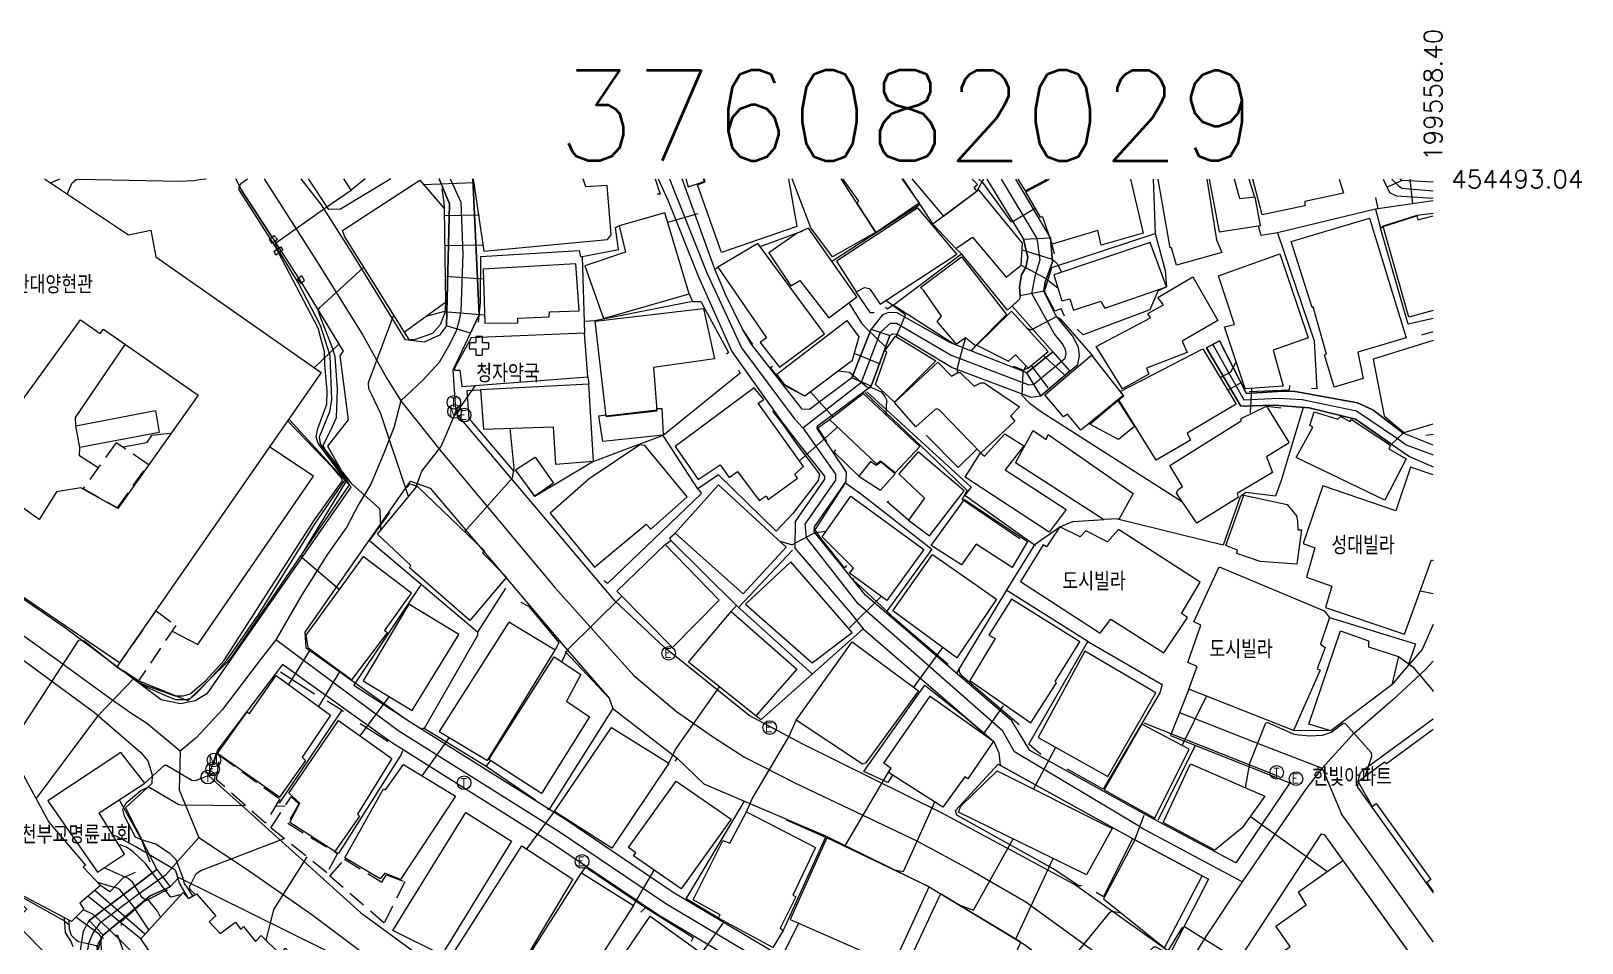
# Model space of a CAD drawing. Header units: feet. Extents: x 197796 to 199821, y 552499 to 555392.
# Drawn here: x 199403.9 to 199574.8, y 554408.9 to 554509.4 of the extents above; entities that cross this region are included whole.
import ezdxf

# ---------------------------------------------------------------- set-up
doc = ezdxf.new("R2010")
doc.units = ezdxf.units.FT
doc.header["$MEASUREMENT"] = 0
doc.linetypes.add('ANYANG3', pattern=[3, 2, -1])
for name, color, linetype in [('AA200', 7, 'CONTINUOUS'), ('AAA001', 7, 'CONTINUOUS'), ('AAA002', 7, 'CONTINUOUS'), ('AAA003', 7, 'CONTINUOUS'), ('AAA004', 7, 'ANYANG3'), ('AAA008', 7, 'CONTINUOUS'), ('AAB244', 3, 'CONTINUOUS'), ('AAC001', 7, 'CONTINUOUS'), ('AD002', 7, 'CONTINUOUS'), ('AD0022', 1, 'CONTINUOUS'), ('AE150', 7, 'CONTINUOUS'), ('AE200', 1, 'CONTINUOUS'), ('AZ0202', 7, 'CONTINUOUS'), ('AZ0203', 7, 'CONTINUOUS'), ('AZ0801', 7, 'CONTINUOUS'), ('CAA001', 7, 'CONTINUOUS'), ('CAA002', 30, 'CONTINUOUS'), ('ZC002', 7, 'CONTINUOUS'), ('ZC601', 7, 'CONTINUOUS')]:
    doc.layers.add(name, color=color, linetype=linetype)
doc.styles.add('GHS', font='ROMANS', dxfattribs={"bigfont": 'NGSW.shx'})
doc.styles.add('NGSW', font='ROMANS.shx', dxfattribs={"bigfont": 'NGSW.shx'})

# ---------------------------------------------------------------- blocks, each defined once
blk = doc.blocks.new('AE200')
at = {"layer": 'AE200'}
blk.add_circle((0, 0), 0.75, dxfattribs=at)
at = {"layer": 'AE200', "style": 'GHS'}
blk.add_text('M', height=1, dxfattribs=at).set_placement((-0.58, -0.48))
blk = doc.blocks.new('AZ0202')
at = {"layer": 'AZ0202'}
blk.add_circle((0, 0), 0.75, dxfattribs=at)
at = {"layer": 'AZ0202', "style": 'GHS'}
blk.add_text('E', height=1, dxfattribs=at).set_placement((-0.5, -0.48))
blk = doc.blocks.new('AZ0203')
at = {"layer": 'AZ0203'}
blk.add_circle((0, 0), 0.75, dxfattribs=at)
at = {"layer": 'AZ0203', "style": 'GHS'}
blk.add_text('T', height=1, dxfattribs=at).set_placement((-0.36, -0.52))
blk = doc.blocks.new('AAB244')
at = {"layer": 'AAB244'}
for points in [[(-1.07, 0.36), (-1.07, -0.34)], [(-1.07, 0.36), (-0.37, 0.36)], [(-0.37, 1.06), (0.33, 1.06)], [(-0.37, 1.06), (-0.37, 0.36)], [(0.33, 1.06), (0.33, 0.36)], [(0.33, 0.36), (1.03, 0.36)], [(1.03, 0.36), (1.03, -0.34)], [(-1.07, -0.34), (-0.37, -0.34)], [(-0.37, -0.34), (-0.37, -1.04)], [(-0.37, -1.04), (0.33, -1.04)], [(0.33, -0.34), (1.03, -0.34)], [(0.33, -0.34), (0.33, -1.04)]]:
    blk.add_lwpolyline(points, dxfattribs=at)

msp = doc.modelspace()

# ---------------------------------------------------------------- linework, layer by layer
at = {"layer": 'AA200', "color": 255}
for points in [[(199431.08, 554486.39), (199430.52, 554485.95), (199430.21, 554486.43), (199430.69, 554486.81), (199431.08, 554486.39)], [(199431.67, 554485.2), (199430.92, 554484.66), (199430.73, 554485.11), (199431.47, 554485.58), (199431.67, 554485.2)], [(199433.77, 554482.38), (199433.3, 554482.03), (199433.64, 554481.56), (199434.08, 554481.86), (199433.77, 554482.38)]]:
    msp.add_lwpolyline(points, dxfattribs=at)
at = {"layer": 'AAA001', "color": 255}
for points in [[(199445.1, 554476.17), (199438.53, 554486.68), (199438.25, 554487.36), (199446.76, 554492.92), (199449.44, 554489.79), (199449.59, 554479.44), (199445.1, 554476.17)], [(199440.75, 554493.05), (199439.21, 554491.8), (199438.42, 554493.05)], [(199452.66, 554493.05), (199453.81, 554485.08), (199467.46, 554486.37), (199467.84, 554486.91), (199467.43, 554492.34), (199465.08, 554492.2), (199464.77, 554493.05)], [(199476.08, 554493.05), (199476.35, 554492.2), (199478.11, 554492.79), (199478.04, 554493.05)], [(199487.4, 554493.05), (199488.3, 554487.83), (199480, 554484.94), (199477.35, 554492.42), (199478.2, 554492.72), (199478.11, 554493.05)], [(199493.14, 554493.05), (199496.97, 554487.15), (199492.24, 554484.47), (199489.85, 554487.67), (199487.81, 554493.05)], [(199499.89, 554493.05), (199501.78, 554490.39), (199497.03, 554487.17), (199494.95, 554490.39), (199495.15, 554490.59), (199493.37, 554493.05)], [(199500.98, 554493.05), (199504.47, 554488.97), (199508.15, 554491.72), (199507.83, 554492.16), (199508.21, 554492.43), (199507.64, 554493.04)], [(199512.64, 554493.04), (199512.71, 554492.92), (199513.45, 554491.75), (199515.89, 554493.04)], [(199525.07, 554493.04), (199526.47, 554487.09), (199521.85, 554485.77), (199521.46, 554487.36), (199516.44, 554485.86), (199515.39, 554488.85), (199515.14, 554488.85), (199513.53, 554491.64), (199515.56, 554492.71), (199516.15, 554493.04)], [(199533.48, 554493.04), (199534.53, 554486.34), (199535.12, 554484.94), (199530.14, 554483.55), (199529.59, 554485.47), (199529.44, 554485.47), (199528.13, 554493.04)], [(199533.73, 554493.04), (199534.85, 554487.24), (199539.39, 554487.94), (199538.8, 554491.03), (199537.1, 554490.85), (199536.52, 554493.04)], [(199548.06, 554493.04), (199548.52, 554491.48), (199544.26, 554490.58), (199544.28, 554490.1), (199539.57, 554489.09), (199538.53, 554493.04)], [(199505.82, 554485.38), (199507.66, 554486.65), (199511.38, 554482.23), (199513.02, 554483.57), (199513.16, 554485.98), (199508.37, 554491.84), (199503.3, 554488.08), (199505.82, 554485.38)], [(199497.47, 554479.26), (199505.94, 554484.76), (199501.65, 554489.87), (199492.69, 554484), (199494.84, 554480.6), (199495.75, 554481.1), (199496.27, 554480.98), (199496.38, 554480.86), (199497.47, 554479.26)], [(199558.4, 554490.63), (199552.04, 554489.72), (199552.61, 554487.63), (199552.93, 554487.89), (199556.65, 554489.05), (199558.4, 554489.3)], [(199467, 554477.68), (199476.46, 554480.41), (199473.77, 554489.32), (199468.73, 554487.9), (199469.45, 554484.97), (199464.97, 554483.48), (199467, 554477.68)], [(199551.4, 554488.72), (199555.45, 554475.54), (199550.11, 554473.97), (199550.71, 554471.05), (199547.49, 554470.12), (199546.42, 554473.68), (199546.67, 554473.73), (199545.2, 554478.95), (199545.07, 554478.89), (199542.76, 554486.15), (199551.4, 554488.72)], [(199494.91, 554480.06), (199489.61, 554487.62), (199488.33, 554487.07), (199485.24, 554484.91), (199487.63, 554481.27), (199488.62, 554481.88), (199491.83, 554477.74), (199494.91, 554480.06)], [(199527.22, 554486.04), (199516.62, 554482.48), (199517.51, 554479.62), (199518.39, 554479.85), (199518.8, 554478.59), (199521.79, 554479.58), (199522.25, 554478.8), (199529.04, 554481.17), (199527.22, 554486.04)], [(199479.61, 554483.34), (199484.98, 554475.56), (199484.26, 554475.02), (199486.41, 554472.33), (199491.34, 554476), (199484.02, 554485.96), (199479.61, 554483.34)], [(199508, 554474.68), (199506.9, 554475.53), (199505.9, 554474.86), (199503.77, 554477.33), (199504.24, 554477.93), (199502.26, 554480.79), (199501.93, 554481.1), (199506.45, 554484.48), (199511.41, 554478.12), (199508, 554474.68)], [(199541.52, 554484.82), (199544.63, 554475.54), (199540.78, 554474.19), (199541.87, 554470.24), (199537.71, 554469.94), (199535.42, 554476.76), (199536.51, 554477.02), (199534.76, 554482.38), (199541.52, 554484.82)], [(199453.93, 554477.16), (199457.59, 554477.2), (199457.59, 554477.71), (199461.04, 554477.86), (199461.05, 554478.42), (199464.34, 554478.53), (199463.97, 554483.7), (199453.77, 554483.1), (199453.93, 554477.16)], [(199479.25, 554473.22), (199472.51, 554472.27), (199472.89, 554467.56), (199467.31, 554466.92), (199466.08, 554477.38), (199478.04, 554478.78), (199479.25, 554473.22)], [(199516.01, 554474.05), (199511.95, 554478.47), (199508.13, 554474.75), (199511.62, 554472.99), (199512.39, 554473.66), (199513.8, 554472.22), (199516.01, 554474.05)], [(199486.12, 554471.54), (199493.8, 554477.44), (199495.14, 554475.67), (199494.38, 554472.93), (199494.33, 554472.98), (199489.19, 554469.13), (199486.94, 554470.4), (199486.12, 554471.54)], [(199503.63, 554473.01), (199499.07, 554468.47), (199496.98, 554470.41), (199498.24, 554473.97), (199497.99, 554474.11), (199499.17, 554475.72), (199503.63, 554473.01)], [(199536.72, 554468.25), (199531.32, 554465.06), (199531.66, 554464.27), (199527.91, 554462.08), (199523.77, 554468.72), (199524.32, 554469.17), (199523.94, 554469.64), (199533.04, 554474.32), (199536.72, 554468.25)], [(199558.4, 554475.27), (199551.78, 554473.21), (199553.01, 554466.95), (199554.53, 554465.68), (199555.2, 554465.1), (199558.4, 554466.06)], [(199508.59, 554462.88), (199504.03, 554467.57), (199503.76, 554467.72), (199503.53, 554467.64), (199501.43, 554465.74), (199499.08, 554468.42), (199503.83, 554472.85), (199505.34, 554471.31), (199506.04, 554471.73), (199506.31, 554471.73), (199507.86, 554470.24), (199508.57, 554470.58), (199508.75, 554470.6), (199508.93, 554470.6), (199512.84, 554467.94), (199511.84, 554466.91), (199512.31, 554466.35), (199508.59, 554462.88)], [(199524.25, 554469.18), (199519.6, 554465.39), (199518.13, 554467.15), (199517.68, 554466.84), (199515.64, 554469.26), (199520.75, 554473.63), (199524.25, 554469.18)], [(199465.89, 554461.95), (199465.4, 554470.45), (199453.47, 554469.8), (199453.78, 554465.5), (199461.48, 554465.75), (199461.73, 554461.61), (199465.89, 554461.95)], [(199484.15, 554457.62), (199484.94, 554458.15), (199485.16, 554457.72), (199488.38, 554460.09), (199488.08, 554460.51), (199489.05, 554461.36), (199484.03, 554468.35), (199484.66, 554468.76), (199483.61, 554470.05), (199474.89, 554463.56), (199477.45, 554459.93), (199479.87, 554461.57), (199480.87, 554460.15), (199481.78, 554460.82), (199484.15, 554457.62)], [(199495.63, 554469.42), (199501.85, 554463.57), (199499.15, 554460.66), (199497.54, 554461.95), (199497.11, 554461.64), (199491.9, 554466.54), (199495.63, 554469.42)], [(199473.57, 554464.84), (199466.95, 554464.12), (199466.48, 554466.96), (199467.28, 554467.05), (199467.3, 554466.87), (199472.91, 554467.52), (199472.89, 554467.77), (199473.42, 554467.77), (199473.57, 554464.84)], [(199523.74, 554464.34), (199520.59, 554466.05), (199523.68, 554468.65), (199525.52, 554465.79), (199523.74, 554464.34)], [(199542.54, 554463.99), (199540.04, 554462.43), (199540.69, 554460.71), (199536.8, 554458.38), (199536.91, 554457.94), (199532.37, 554455.11), (199530.15, 554458.43), (199530.27, 554458.79), (199530.79, 554459.17), (199529.41, 554461.47), (199537.27, 554466.41), (199537.25, 554466.66), (199540.06, 554468.01), (199542.54, 554463.99)], [(199553.07, 554457.67), (199543.31, 554462.38), (199545.14, 554465.7), (199544.83, 554465.9), (199545.28, 554467.41), (199547.91, 554466.57), (199548.19, 554466.87), (199549.27, 554466.34), (199549.42, 554466.56), (199553.69, 554463.71), (199553.54, 554463.33), (199555.43, 554462.21), (199553.07, 554457.67)], [(199516.1, 554454.12), (199506.86, 554460.18), (199508.55, 554462.86), (199508.98, 554462.51), (199511.23, 554464.98), (199513.31, 554463.64), (199511.25, 554461.02), (199517.99, 554456.64), (199516.1, 554454.12)], [(199514.34, 554465.32), (199515.79, 554464.36), (199515.99, 554464.88), (199525.34, 554458.38), (199523.8, 554455.59), (199522.1, 554455.54), (199512.4, 554461.79), (199514.34, 554465.32)], [(199459.5, 554462.4), (199461.49, 554459.52), (199459.44, 554458.09), (199457.33, 554460.99), (199459.5, 554462.4)], [(199466.02, 554450.29), (199471.7, 554455), (199472.21, 554454.47), (199476.24, 554458.02), (199471.56, 554463.68), (199471.03, 554463.74), (199465.42, 554460.01), (199461.15, 554456.24), (199466.02, 554450.29)], [(199502.91, 554453.73), (199506.73, 554458.68), (199501.67, 554462.98), (199499.54, 554460.55), (199502.36, 554457.87), (199500.62, 554455.45), (199502.91, 554453.73)], [(199495.12, 554460.31), (199497.54, 554458.78), (199499.13, 554460.56), (199497.6, 554461.84), (199497.06, 554461.47), (199496.43, 554461.92), (199495.12, 554460.31)], [(199452.3, 554444.4), (199445.63, 554450.19), (199445.8, 554450.48), (199442.1, 554453.92), (199446.47, 554459.22), (199453.89, 554452.09), (199453.68, 554451.87), (199456.32, 554449.19), (199452.3, 554444.4)], [(199482.38, 554447.33), (199474.91, 554454.02), (199479.66, 554459.35), (199487.13, 554452.5), (199482.38, 554447.33)], [(199498.24, 554446.59), (199494.12, 554449.6), (199494.54, 554450.17), (199491.08, 554453.63), (199494.26, 554458.12), (199502.31, 554452.23), (199498.24, 554446.59)], [(199506.79, 554457.72), (199513.72, 554453.09), (199512.02, 554450.24), (199508.07, 554452.82), (199506.44, 554450.52), (199503.1, 554452.66), (199506.79, 554457.72)], [(199543.37, 554450.62), (199539.36, 554450.92), (199536.78, 554451.79), (199536.86, 554452.14), (199535.55, 554452.65), (199537.54, 554458.22), (199542.31, 554457.17), (199543.34, 554455.94), (199543.47, 554455.34), (199543.51, 554454.41), (199543.92, 554454.41), (199543.37, 554450.62)], [(199474.61, 554441.43), (199468.49, 554447.64), (199473.79, 554452.79), (199479.74, 554446.65), (199474.61, 554441.43)], [(199439.28, 554437.87), (199443.2, 554443.04), (199442.89, 554443.25), (199445.86, 554447.41), (199440.53, 554451.46), (199434.21, 554442.77), (199434.44, 554441.44), (199439.28, 554437.87)], [(199494.41, 554443.08), (199487.65, 554450.87), (199482.64, 554446.2), (199489.99, 554439.72), (199494.41, 554443.08)], [(199503.24, 554451.66), (199510.3, 554446.74), (199505.92, 554440.3), (199498.9, 554445.47), (199503.24, 554451.66)], [(199514.09, 554433.14), (199516.92, 554437.54), (199516.76, 554437.67), (199519.47, 554442.04), (199511.96, 554446.75), (199509.46, 554442.78), (199510.14, 554442.42), (199507.36, 554437.79), (199514.09, 554433.14)], [(199445.92, 554434.48), (199451.09, 554442.85), (199445.58, 554446.2), (199440.53, 554437.75), (199445.92, 554434.48)], [(199481.09, 554445.4), (199488.3, 554439.05), (199483.79, 554433.89), (199476.39, 554439.81), (199481.09, 554445.4)], [(199456.57, 554444.23), (199448.92, 554432.18), (199454.22, 554428.99), (199461.7, 554441.12), (199456.57, 554444.23)], [(199501.7, 554436.66), (199495.92, 554428.71), (199495.55, 554428.59), (199488.23, 554433.43), (199494.4, 554442.07), (199501.7, 554436.66)], [(199554.57, 554440.45), (199553.84, 554437.31), (199547.14, 554432.24), (199544.7, 554432.97), (199548.18, 554443.25), (199551.3, 554442.16), (199551.29, 554441.51), (199554.57, 554440.45)], [(199464.52, 554438.47), (199462.92, 554435.53), (199465.46, 554433.8), (199460.19, 554425.34), (199454.37, 554429.07), (199461.59, 554440.4), (199464.52, 554438.47)], [(199522.57, 554427.22), (199527.87, 554436.44), (199520.02, 554441.02), (199514.91, 554431.5), (199522.57, 554427.22)], [(199436.95, 554433.97), (199433.83, 554429.35), (199434.18, 554428.98), (199431.33, 554424.92), (199424.49, 554429.76), (199427.73, 554434.3), (199428.02, 554434.17), (199430.94, 554438.34), (199436.95, 554433.97)], [(199504.39, 554423.85), (199498.41, 554427.64), (199498.7, 554428.09), (199497.9, 554428.7), (199502.99, 554436.08), (199509.97, 554431.09), (199507.15, 554426.95), (199506.8, 554427.18), (199504.39, 554423.85)], [(199443.71, 554429.18), (199439.92, 554423.05), (199440.12, 554422.86), (199437.41, 554418.96), (199432.46, 554422.15), (199433.55, 554424.26), (199432.34, 554425.37), (199437.81, 554433.39), (199443.71, 554429.18)], [(199474.21, 554428.69), (199467.92, 554419.32), (199461.62, 554423.35), (199467.88, 554432.6), (199474.21, 554428.69)], [(199527.74, 554422.63), (199531.51, 554430.22), (199526.33, 554432.97), (199522.18, 554425.74), (199527.74, 554422.63)], [(199414.24, 554418.65), (199411.46, 554423.22), (199416.47, 554426.47), (199413.84, 554429.87), (199405.79, 554424.52), (199411.26, 554416.67), (199414.24, 554418.65)], [(199450.69, 554425.05), (199444.65, 554415.87), (199442.91, 554416.58), (199442.41, 554415.94), (199438.5, 554418.27), (199442.76, 554425.86), (199443.01, 554425.75), (199444.98, 554428.54), (199450.69, 554425.05)], [(199481.07, 554422.53), (199475.56, 554414.83), (199470.33, 554418.48), (199470.59, 554418.79), (199469.75, 554419.39), (199475, 554426.71), (199481.07, 554422.53)], [(199520.21, 554416.37), (199506.12, 554423.27), (199506.37, 554423.94), (199510.37, 554427.84), (199523.04, 554421.49), (199520.21, 554416.37)], [(199456.88, 554420.08), (199449.2, 554407.58), (199443.82, 554410.25), (199451.86, 554423.23), (199456.88, 554420.08)], [(199490.35, 554419.39), (199487.86, 554414.15), (199488.18, 554413.96), (199486.47, 554410.51), (199486.81, 554410.23), (199485.65, 554408.38), (199479.69, 554411.59), (199479.86, 554411.96), (199476.87, 554413.64), (199480.15, 554420.18), (199480.93, 554419.88), (199482.78, 554423.31), (199490.35, 554419.39)], [(199463.64, 554415.9), (199456.02, 554403.19), (199450.28, 554407.42), (199458.02, 554419.57), (199463.64, 554415.9)], [(199502.87, 554415.07), (199491.62, 554420.44), (199487.59, 554411.44), (199498.95, 554406.48), (199502.87, 554415.07)], [(199532.96, 554416.27), (199525.55, 554420.23), (199522.09, 554413.74), (199528.82, 554408.34), (199532.96, 554416.27)], [(199548.47, 554417.95), (199556.58, 554406.64), (199546.56, 554399.24), (199540.76, 554407.14), (199542.65, 554408.47), (199541.08, 554410.72), (199544.4, 554413.06), (199543.57, 554414.51), (199548.47, 554417.95)], [(199470.3, 554413.01), (199465.78, 554405.98), (199465.29, 554406.19), (199463.66, 554404.07), (199458.68, 554407.3), (199464.57, 554416.6), (199470.3, 554413.01)], [(199405.55, 554407.7), (199402.86, 554410.44), (199401.08, 554408.85), (199400.41, 554409.62), (199403.5, 554412.61), (199400.75, 554415.38), (199397.76, 554412.39), (199397.36, 554412.55), (199395.24, 554410.27), (199401.39, 554403.71), (199405.55, 554407.7)], [(199434.66, 554405.27), (199433, 554401.18), (199431.13, 554402.32), (199424.05, 554397.37), (199418.72, 554403.01), (199419.47, 554403.36), (199417.94, 554405.05), (199418.6, 554405.63), (199416.04, 554409.33), (199420.72, 554414.45), (199421.31, 554413.78), (199422.18, 554414.3), (199424.29, 554411.88), (199423.58, 554411.19), (199424.77, 554409.92), (199426.48, 554411.15), (199427.06, 554410.36), (199427.34, 554410.67), (199428.66, 554409.04), (199429.28, 554409.71), (199431.41, 554407.61), (199431.99, 554408.3), (199434.66, 554405.27)], [(199512.99, 554408.97), (199504.12, 554414.27), (199499.89, 554405.19), (199509.4, 554400.92), (199512.99, 554408.97)], [(199478.21, 554407.47), (199474.29, 554401.59), (199465.76, 554397.33), (199463.43, 554399.09), (199472.15, 554411.82), (199478.21, 554407.47)]]:
    msp.add_lwpolyline(points, dxfattribs=at)
at = {"layer": 'AAA002', "color": 255}
for points in [[(199558.4, 554460.46), (199555.91, 554461.29), (199554.3, 554456.5), (199546.26, 554459.23), (199544.09, 554452.9), (199545.38, 554452.42), (199544.44, 554449.19), (199547.25, 554448.2), (199546.56, 554445.82), (199555.24, 554442.9), (199558.22, 554451.07), (199558.4, 554451.02)], [(199532.75, 554448.62), (199523.73, 554454.44), (199522.52, 554453.06), (199520.14, 554454.29), (199519.52, 554453.63), (199517.29, 554454.74), (199515.81, 554452.51), (199515.44, 554452.73), (199512.95, 554448.69), (199521.73, 554443.01), (199522.91, 554444.55), (199528.74, 554440.83), (199531.36, 554444.73), (199530.67, 554445.17), (199532.75, 554448.62)], [(199543.03, 554432.27), (199531.49, 554436.84), (199532.4, 554439.34), (199531.37, 554439.79), (199532.81, 554443.88), (199532.05, 554444.27), (199534.82, 554450.3), (199546.39, 554445.46), (199547, 554444.75), (199546, 554441.78), (199546.51, 554441.44), (199545.63, 554439.06), (199545.96, 554438.92), (199543.03, 554432.27)]]:
    msp.add_lwpolyline(points, dxfattribs=at)
at = {"layer": 'AAA003', "color": 255}
msp.add_lwpolyline([(199558.4, 554432.39), (199553.25, 554428.62), (199553.06, 554428.8), (199550.16, 554426.61), (199551.69, 554423.91), (199552.12, 554424.25), (199558.15, 554415.88), (199557.7, 554415.53), (199558.4, 554414.55)], dxfattribs=at)
at = {"layer": 'AAA004', "color": 255}
for points in [[(199413.33, 554463.99), (199409.7, 554458.95), (199413.47, 554456.83), (199416.86, 554461.59), (199413.33, 554463.99)], [(199419.89, 554443.86), (199415.79, 554437.75), (199413.45, 554439.28), (199417.72, 554445.45), (199419.89, 554443.86)], [(199431.34, 554424.76), (199429.76, 554422.06), (199424.39, 554426.86), (199424.74, 554429.52), (199431.34, 554424.76)], [(199437.69, 554418.72), (199436.55, 554416.59), (199430.37, 554421.57), (199432.6, 554424.97), (199433.46, 554424.22), (199432.23, 554422.07), (199437.69, 554418.72)], [(199442.85, 554411.06), (199436.87, 554416.24), (199438.49, 554418.1), (199442.6, 554415.57), (199443.09, 554416.39), (199445.11, 554415.61), (199442.85, 554411.06)]]:
    msp.add_lwpolyline(points, dxfattribs=at)
at = {"layer": 'AAA008', "color": 255}
for points in [[(199405.43, 554493.05), (199414.67, 554486.9), (199417.15, 554487.42), (199417.69, 554484.46), (199435.9, 554471.73), (199413.7, 554439.72), (199382.02, 554461.31), (199382.2, 554461.76), (199381.75, 554462.17), (199386.88, 554469.73), (199386.16, 554470.31), (199399.35, 554489.38), (199400.09, 554488.96), (199402.55, 554493.05)], [(199558.4, 554478.56), (199555.74, 554477.84), (199552.89, 554487.81), (199556.59, 554488.99), (199556.71, 554488.55), (199558.4, 554488.98)], [(199422.34, 554469.22), (199413.5, 554456.74), (199409.42, 554459.01), (199406.74, 554458.59), (199404.83, 554455.54), (199395.43, 554462.23), (199398, 554466.05), (199400.1, 554464.75), (199409.41, 554477.52), (199411.56, 554476.02), (199411.92, 554476.49), (199422.34, 554469.22)], [(199451.41, 554470.2), (199465.27, 554471.25), (199464.92, 554476.05), (199452.43, 554475.54), (199450.59, 554472.19), (199450.58, 554471.98), (199451.2, 554472), (199451.41, 554470.2)], [(199401.44, 554430.46), (199405.91, 554422.17), (199409.93, 554417.46), (199409.69, 554417.22), (199411.59, 554415.19), (199409.31, 554413.26), (199409.78, 554412.6), (199408.39, 554411.25), (199401.46, 554414.9), (199399.94, 554416.61), (199396.08, 554425.58), (199401.44, 554430.46)], [(199534.35, 554419.1), (199528.66, 554422.16), (199531.66, 554428.6), (199539.85, 554425.06), (199537.37, 554421.54), (199534.35, 554419.1)]]:
    msp.add_lwpolyline(points, dxfattribs=at)
at = {"layer": 'AAC001', "color": 255}
for points in [[(199430.47, 554486.66), (199427.15, 554491.8), (199426.51, 554493.05)], [(199443.57, 554493.05), (199438.02, 554489.71), (199436.74, 554489.69), (199434.51, 554493.05)], [(199472.7, 554493.05), (199473.24, 554491.37), (199472.94, 554491.36)], [(199499.98, 554493.05), (199503.3, 554488.08)], [(199508.87, 554493.04), (199508.75, 554492.85), (199508.15, 554491.72)], [(199527.56, 554493.04), (199527.8, 554487.03)], [(199538.75, 554491.02), (199538.14, 554493.04)], [(199449.21, 554491.95), (199449.42, 554490.51), (199449.44, 554489.79)], [(199501.9, 554490.25), (199492.17, 554483.97)], [(199552.04, 554489.72), (199541.25, 554487.12), (199545.3, 554475.2), (199545.59, 554469.94), (199544.99, 554469.95)], [(199552.04, 554491.02), (199552.31, 554489.76)], [(199453.23, 554477.27), (199453.47, 554479.42), (199453.51, 554484.5), (199464.34, 554485.18), (199464.49, 554484.49), (199468.68, 554485.27), (199468.34, 554487.71), (199468.73, 554487.9)], [(199541.25, 554487.12), (199539.45, 554486.82), (199539.15, 554487.9)], [(199484.27, 554485.62), (199488.97, 554487.35)], [(199517.81, 554477.95), (199517.41, 554478.73), (199516.73, 554478.48), (199515.6, 554480.67), (199516.41, 554483.28), (199527.8, 554487.03), (199528.9, 554482.96), (199529.04, 554481.17), (199528.06, 554480.68), (199527.21, 554478.62), (199519.85, 554475.89), (199519.18, 554476.49)], [(199558.4, 554477.68), (199555.64, 554477.05), (199552.61, 554487.63)], [(199464.65, 554484.52), (199464.92, 554476.05)], [(199505.59, 554474.84), (199498.91, 554479.13), (199506.46, 554484.81)], [(199512.59, 554479.54), (199511.5, 554478.59), (199506.5, 554484.77), (199505.82, 554485.38)], [(199516.71, 554484.79), (199516.44, 554485.86)], [(199483.45, 554474.83), (199482.29, 554476.59), (199480.45, 554480.34), (199479.29, 554483.13), (199479.61, 554483.34)], [(199433.73, 554481.61), (199437.86, 554474.85), (199435.15, 554472.25)], [(199449.59, 554479.44), (199449.54, 554478.29), (199449.01, 554476.98), (199448.17, 554476.04), (199446.17, 554475.31), (199445.6, 554475.37), (199445.1, 554476.17)], [(199476.46, 554480.41), (199476.8, 554479.55), (199466.07, 554477.41), (199464.88, 554477.33)], [(199476.8, 554479.55), (199477.72, 554479.55), (199480.77, 554473.95), (199480.57, 554473.76)], [(199496.82, 554478.29), (199496.42, 554478.29), (199494.84, 554480.6)], [(199498.91, 554479.13), (199498.29, 554478.7), (199498.08, 554478.88)], [(199557.16, 554475.88), (199558.4, 554476.26)], [(199508, 554474.68), (199507.5, 554474.12)], [(199489.19, 554469.13), (199486.94, 554470.28), (199485.4, 554472.27), (199485.63, 554472.43)], [(199513.8, 554472.22), (199513.25, 554471.97), (199512.22, 554472.39)], [(199465.27, 554471.25), (199465.4, 554470.45)], [(199481.89, 554472.03), (199482.07, 554471.66), (199473.6, 554464.79)], [(199457.2, 554460.79), (199452.2, 554466.66), (199452, 554469.75), (199453.47, 554469.8)], [(199512.87, 554453.39), (199506.53, 554457.72), (199507.07, 554458.71), (199502.71, 554462.95), (199495.8, 554469.52)], [(199496.01, 554469.58), (199507.53, 554459.08), (199506.81, 554458.2), (199514.59, 554452.66)], [(199542.58, 554470.28), (199542.55, 554469.79), (199538.15, 554469.59)], [(199485.62, 554467.48), (199486.69, 554466.12), (199488.24, 554463.9), (199490.82, 554460.53), (199490.66, 554459.84), (199487.87, 554456.2), (199486.04, 554454.25), (199479.68, 554460.47), (199477.4, 554458.9), (199473.6, 554464.79)], [(199540.06, 554468.01), (199541.66, 554467.82)], [(199432.37, 554466.54), (199439.01, 554459.36), (199425.79, 554440.03), (199421.23, 554435.55), (199415.79, 554437.75)], [(199491.6, 554464.14), (199490.62, 554465.64), (199491.9, 554466.54)], [(199473.6, 554464.79), (199470.9, 554463.8), (199465.85, 554461.9), (199459.43, 554458.06), (199458.7, 554459.11)], [(199508.17, 554463.31), (199506.07, 554461.25), (199502.54, 554464.83)], [(199558.4, 554464.89), (199557.6, 554464.77)], [(199495.12, 554460.31), (199492.42, 554462.96), (199492.59, 554463.19)], [(199413.45, 554439.28), (199407.73, 554443.57), (199396.58, 554451.23), (199389.88, 554455.73), (199381.28, 554461.49), (199381.48, 554461.8)], [(199445.33, 554459.05), (199445.7, 554459.45), (199446.47, 554459.22)], [(199477.4, 554458.9), (199477.82, 554458.4), (199467.44, 554448.48), (199467.08, 554448.77)], [(199493.78, 554450.45), (199493.57, 554450.2), (199490.95, 554453.48), (199490.31, 554454.38), (199493.67, 554459.57), (199495.45, 554458.29), (199503.19, 554452.28), (199498.21, 554445.42), (199494.53, 554448.88), (199494.57, 554449.06)], [(199500.62, 554455.45), (199498.26, 554457.46), (199498.45, 554457.56)], [(199456.22, 554447.95), (199453.14, 554443.12), (199441.25, 554453.17), (199443.49, 554456.3)], [(199474.43, 554453.22), (199474.33, 554453.5), (199474.91, 554454.02)], [(199473.79, 554452.79), (199474.43, 554453.22), (199481.67, 554446.04)], [(199487.83, 554452.17), (199481.89, 554445.84)], [(199488.07, 554452.38), (199494.23, 554445.26), (199495.6, 554443.47), (199484.35, 554433.44), (199483.79, 554433.89)], [(199445.47, 554433.4), (199439.52, 554437.25), (199446.93, 554448.35)], [(199515.17, 554429.63), (199513.87, 554430.77), (199520.37, 554442.09), (199511.43, 554447.72)], [(199457.9, 554446.43), (199458.75, 554445.99), (199462.08, 554441.97), (199461.7, 554441.12)], [(199481.09, 554445.4), (199481.67, 554446.04), (199490.03, 554438.5)], [(199504.97, 554439.55), (199498.88, 554444.77), (199498.21, 554445.42)], [(199547, 554444.75), (199556.47, 554441.82), (199555.67, 554439.45), (199554.75, 554438.38), (199553.84, 554437.31)], [(199453.14, 554443.12), (199453.14, 554442.75), (199447.25, 554432.49), (199447.03, 554432.49)], [(199520.37, 554442.09), (199528.55, 554437.35), (199528.29, 554436.45), (199522.07, 554425.82), (199518.09, 554428.02)], [(199462.8, 554440.97), (199467.65, 554435.86), (199468.02, 554434.71), (199460.98, 554423.53), (199460.81, 554423.64)], [(199431.42, 554438.75), (199435.18, 554436.34)], [(199512.8, 554432.91), (199506.53, 554438.27), (199506.22, 554438.7), (199506.22, 554438.99)], [(199498.83, 554427.37), (199498.33, 554426.57), (199495.68, 554427.77), (199502.42, 554437.29), (199506.62, 554433.92), (199510.02, 554431.08), (199510.56, 554429.81), (199510.71, 554428.46)], [(199436.57, 554435.56), (199438.21, 554434.52)], [(199431.31, 554424.28), (199438.21, 554434.52), (199438.37, 554434.37)], [(199440.21, 554433.05), (199443.27, 554431.11)], [(199468.02, 554434.71), (199475.14, 554429.25), (199474.87, 554428.89)], [(199454.09, 554428.31), (199447.25, 554432.49)], [(199444.88, 554430.04), (199444.72, 554429.63), (199437.83, 554418.73), (199437.41, 554418.96)], [(199528.12, 554422.45), (199532.21, 554430.64)], [(199459.52, 554424.59), (199454.09, 554428.31), (199454.57, 554428.94)], [(199519.68, 554415.18), (199519.36, 554415.18), (199516.55, 554417.03), (199505.92, 554422.95), (199505.8, 554423.48), (199510.49, 554428.58), (199525.29, 554420.4), (199522.09, 554413.97), (199521.3, 554414.43)], [(199413.65, 554424.64), (199416.1, 554420.25), (199417.03, 554417.82)], [(199479.69, 554411.59), (199476.12, 554413.72), (199480.68, 554421.34), (199482.56, 554424.51)], [(199487.12, 554422.44), (199491.45, 554420.54), (199486.81, 554410.23)], [(199415.41, 554416.63), (199414.11, 554416.06), (199412.62, 554414.51), (199411.59, 554415.19)], [(199464.57, 554416.6), (199465.05, 554417.22), (199471.62, 554412.78)], [(199401.31, 554414.82), (199407.65, 554411.3), (199408.17, 554410.82)], [(199413.91, 554410.81), (199413.87, 554411.22), (199416.34, 554413.42), (199418.91, 554414.74), (199418.92, 554414.61)], [(199471.12, 554412.27), (199471.62, 554412.78), (199476.89, 554409.48), (199476.66, 554409.02)], [(199410.8, 554405.09), (199411.34, 554408.13), (199411.76, 554409.4), (199411.95, 554409.45)], [(199413.26, 554409.72), (199413.47, 554409.72), (199414.53, 554406.81), (199416.83, 554402.56)]]:
    msp.add_lwpolyline(points, dxfattribs=at)
msp.add_lwpolyline([(199531.92, 554482.26), (199534.67, 554477.44), (199530.76, 554475.19), (199531.32, 554473.95), (199526.81, 554472.19), (199527.09, 554471.56), (199524.2, 554469.93), (199521.29, 554474.6), (199527.26, 554477.75), (199526.97, 554478.23), (199528.7, 554479.18), (199528.09, 554480.01)], close=True, dxfattribs=at)
at = {"layer": 'AD002', "color": 255}
for points in [[(199429.63, 554493.05), (199435.38, 554484.03), (199440.48, 554475.85), (199443.11, 554471.15), (199444.7, 554468.6)], [(199450.12, 554493.05), (199451.31, 554490.48), (199451.53, 554484.81), (199451.31, 554478.5), (199451.16, 554477.63), (199450.8, 554476.4), (199450.07, 554474.87), (199448.91, 554472.84), (199447.1, 554470.88), (199444.7, 554468.6)], [(199474.28, 554493.05), (199474.95, 554491.38), (199478.39, 554482.7), (199482.21, 554474.45), (199488.03, 554466.65), (199488.98, 554465.63)], [(199513.85, 554470.36), (199514.41, 554470.44), (199517.44, 554472.94), (199517.88, 554473.31), (199517.98, 554473.8), (199517.92, 554474.26), (199517.59, 554474.89), (199516.67, 554476.01), (199514.21, 554480.45), (199514.6, 554482.49), (199515.11, 554484.16), (199514.78, 554486.5), (199510.84, 554493.04)], [(199553.86, 554493.04), (199554.59, 554492.28), (199555, 554492.05), (199555.76, 554491.97), (199558.4, 554491.74)], [(199488.98, 554465.63), (199495.43, 554470.68), (199497.53, 554476.17), (199498.62, 554477.15), (199499.3, 554477.16), (199505.32, 554473.63), (199513.85, 554470.36)], [(199534.15, 554474.83), (199537.54, 554468.73), (199541.39, 554468.9), (199543.98, 554468.74), (199549.97, 554467.49), (199554.46, 554464.45), (199555.44, 554463.77), (199558.4, 554462.66)], [(199444.7, 554468.6), (199443.9, 554465.62), (199442.75, 554462.64), (199441.37, 554459.42), (199439.99, 554457.12), (199438.72, 554454.71), (199436.54, 554451.61), (199433.78, 554447.24), (199430.93, 554442.26), (199428.95, 554439.78), (199425.04, 554434.61), (199422.17, 554431.51), (199420.38, 554430.02)], [(199444.7, 554468.6), (199449.13, 554463.02), (199461.66, 554448.05), (199470.36, 554438.35)], [(199488.98, 554465.63), (199492.56, 554460.53), (199492.56, 554459.86), (199489.19, 554455.02), (199489.32, 554453.57)], [(199420.38, 554430.02), (199416.65, 554433.09), (199414.94, 554434.2), (199412.43, 554435.97), (199406.8, 554440.06), (199399.36, 554445.34), (199398.71, 554445.78), (199393.56, 554449.29), (199386.39, 554454.04), (199380.67, 554458.5), (199376.79, 554461.73)], [(199537.36, 554415.62), (199526.32, 554421.52), (199526.06, 554421.69), (199512.28, 554429.94), (199511, 554432.22), (199495.05, 554446.23), (199489.32, 554453.57)], [(199438.82, 554436.4), (199435.5, 554438.86), (199430.93, 554442.26)], [(199558.4, 554439.94), (199557.56, 554439.01), (199553.98, 554435.66), (199549.49, 554431.78), (199546.19, 554428.15), (199544.46, 554425.92), (199540.63, 554420.4), (199537.36, 554415.62)], [(199470.36, 554438.35), (199475.04, 554434.37), (199479.13, 554431.55), (199482.55, 554429.35), (199488.16, 554426.48), (199501.53, 554420.11), (199507.35, 554416.96), (199513.52, 554413.42), (199521.03, 554407.96), (199525.67, 554403.99), (199527.76, 554401.81), (199530.77, 554398.64), (199536.03, 554392.56), (199537.24, 554391.31), (199538.93, 554389.56)], [(199517.52, 554392.4), (199485.29, 554406.38), (199473.86, 554413.18), (199462.11, 554421.13), (199444.47, 554432.2), (199438.82, 554436.4)], [(199530.48, 554434.28), (199539.62, 554430.68), (199546.19, 554428.15)], [(199420.38, 554430.02), (199420.27, 554425.76), (199422.42, 554420.48), (199427.77, 554416.96), (199434.89, 554412), (199440.76, 554407.6), (199447.17, 554402.58), (199456.76, 554395.96), (199458.55, 554394.69), (199463.65, 554388.74), (199467.83, 554381.09), (199471.69, 554378.39), (199476.56, 554376.15), (199483.67, 554375.07), (199500.08, 554375.49)], [(199546.19, 554428.15), (199548.36, 554423), (199552.5, 554417.21), (199558.4, 554408.97)], [(199422.42, 554420.48), (199418.77, 554416.36), (199417.98, 554415.8), (199415.75, 554414.22), (199411.47, 554410.97), (199410.76, 554409.94), (199410.28, 554408.83), (199409.81, 554405.58), (199409.67, 554403.65)], [(199537.36, 554415.62), (199533.36, 554409.59), (199530.88, 554405.58), (199530.46, 554405.02), (199529.39, 554403.62), (199527.76, 554401.81)]]:
    msp.add_lwpolyline(points, dxfattribs=at)
at = {"layer": 'AD0022', "color": 255}
for points in [[(199426.51, 554493.05), (199427.15, 554491.8), (199430.47, 554486.66), (199433.73, 554481.61), (199438.33, 554474.08), (199437.98, 554473.6), (199438.88, 554466.52), (199436.61, 554463.62), (199439.17, 554459.08), (199429.97, 554445.86), (199427.51, 554442.33), (199423.32, 554436.31), (199422.03, 554435.54), (199420.42, 554435.23), (199418.29, 554435.65), (199407.73, 554443.57), (199403.01, 554446.82)], [(199448.9, 554493.05), (199450.05, 554490.32), (199449.71, 554476.88), (199448.96, 554475.83), (199447.26, 554475.08), (199445.2, 554475.31), (199439.23, 554485.07), (199435.93, 554490.19), (199433.72, 554493.05)], [(199529.19, 554407.99), (199518.89, 554415.32), (199504.25, 554423.22), (199488.89, 554430.82), (199483.05, 554433.95), (199473.72, 554441.43), (199468.3, 554446.52), (199450.95, 554467.03), (199450.74, 554467.64), (199450.46, 554472.02), (199452.35, 554476.07), (199453.3, 554478.1), (199452.63, 554493.05)], [(199473.04, 554493.05), (199474.15, 554490.63), (199477.48, 554482.27), (199481.13, 554474.03), (199486.66, 554466.28), (199488.49, 554463.9), (199491.35, 554460.31), (199491.37, 554459.98), (199488.11, 554455.32), (199488.07, 554452.38), (199494.23, 554445.26), (199495.6, 554443.47), (199510.02, 554431.08), (199510.56, 554429.81), (199510.71, 554428.46), (199525.29, 554420.4), (199525.55, 554420.23), (199533.64, 554415.91), (199529.62, 554408.08)], [(199509.22, 554493.04), (199513.29, 554486.43), (199513.74, 554484.39), (199513.54, 554483.31), (199513.06, 554482.48), (199512.84, 554481.17), (199512.9, 554480.19), (199512.83, 554479.79), (199512.59, 554479.54), (199512.02, 554479.05), (199516.5, 554474), (199513.63, 554471.7), (199505.22, 554474.98), (199499.27, 554478.34), (199498.34, 554478.3), (199497.76, 554478.09), (199496.51, 554476.52), (199494.35, 554471.13), (199489.69, 554467.66), (199488.91, 554467.7), (199483.28, 554474.87), (199482.29, 554476.59), (199480.45, 554480.34), (199479.29, 554483.13), (199475.69, 554493.05)], [(199558.4, 554443.96), (199557.19, 554441.22), (199554.75, 554438.38), (199553.84, 554437.31), (199547.14, 554432.24), (199543.03, 554432.27), (199531.49, 554436.84), (199529.46, 554431.73), (199542.6, 554426.53), (199536.66, 554417.7), (199527.08, 554422.81), (199526.84, 554422.97), (199513.99, 554430.07), (199511.98, 554433.36), (199495.87, 554447.2), (199490.21, 554454.19), (199490.26, 554454.71), (199493.74, 554459.73), (199493.77, 554460.74), (199490.53, 554465.54), (199490.6, 554465.84), (199496.51, 554470.24), (199498.55, 554475.81), (199498.89, 554475.99), (199499.32, 554475.97), (199505.42, 554472.28), (199514.07, 554469.01), (199515.18, 554469.17), (199518.38, 554471.87), (199519.25, 554472.61), (199519.46, 554473.59), (199519.34, 554474.51), (199518.67, 554475.78), (199516.83, 554478.01), (199515.51, 554480.7), (199515.66, 554481.67), (199516.48, 554483.92), (199516.27, 554486.57), (199512.43, 554493.04)], [(199552.89, 554493.04), (199553.58, 554491.55), (199554.37, 554491.18), (199558.4, 554490.93)], [(199558.4, 554492.71), (199554.96, 554492.87), (199554.73, 554493.04)], [(199558.4, 554463.73), (199555.09, 554465.06), (199551.76, 554467.62), (199550.07, 554468.39), (199543.21, 554469.63), (199541.86, 554469.68), (199537.85, 554469.42), (199534.87, 554475.2), (199533.43, 554474.46), (199537.23, 554468.03), (199540.91, 554468.12), (199544.75, 554467.85), (199549.86, 554466.59), (199553.83, 554463.84), (199555.79, 554462.48), (199558.4, 554461.33)], [(199398.69, 554443.25), (199410.92, 554434.26), (199416.06, 554429.86), (199416.83, 554428.95), (199417.29, 554427.41), (199417.25, 554426.44), (199414.35, 554423.76), (199417.82, 554416.96), (199410.34, 554411.34), (199409.69, 554410.19), (199408.76, 554404.3)], [(199484.61, 554405.06), (199473.06, 554411.92), (199461.29, 554419.88), (199443.64, 554430.96), (199431.65, 554439.55), (199424.5, 554430.13), (199423.49, 554427.32), (199425.23, 554425.75), (199427.12, 554424.05), (199440.23, 554412.23), (199449.67, 554405.33)], [(199558.4, 554433.54), (199550.61, 554427.83), (199550.37, 554427.58), (199550.09, 554426.73), (199550.06, 554426.03), (199558.4, 554414.4)], [(199558.39, 554377.66), (199550.17, 554384.77), (199546.21, 554388.5), (199539.64, 554394.7), (199532.88, 554401.99), (199532.93, 554402.33), (199537.37, 554407.52), (199540.43, 554412.21), (199542, 554414.63), (199546.1, 554420.91), (199546.41, 554420.82), (199558.4, 554404.11)], [(199411.33, 554408.77), (199411.88, 554409.75), (199417.08, 554414.08), (199419.27, 554415.04), (199420.14, 554416.03), (199420.21, 554416.08), (199440.1, 554406.23)]]:
    msp.add_lwpolyline(points, dxfattribs=at)
msp.add_lwpolyline([(199447.93, 554458.98), (199462.57, 554441.68), (199467.65, 554435.86), (199468.02, 554434.71), (199475.14, 554429.25), (199478.07, 554426.41), (199491.48, 554420.67), (199502.87, 554415.07), (199513.4, 554408.72), (199524.74, 554400.11), (199527.79, 554397.04), (199533.03, 554391.2), (199531.77, 554388.96), (199528.34, 554389.34), (199485.98, 554407.7), (199474.67, 554414.45), (199462.93, 554422.39), (199445.31, 554433.45), (199434.27, 554441.36), (199434.14, 554443.11), (199445.74, 554459.77)], close=True, dxfattribs=at)
at = {"layer": 'AE150', "color": 255}
for points in [[(199452.63, 554493.05), (199453.3, 554478.1), (199452.35, 554476.07), (199449.71, 554476.88), (199450.05, 554490.32), (199448.9, 554493.05)], [(199552.89, 554493.04), (199553.3, 554492.16), (199554.96, 554492.87), (199554.73, 554493.04)], [(199515.18, 554469.17), (199513.63, 554471.7), (199516.5, 554474), (199518.38, 554471.87), (199515.18, 554469.17)], [(199411.88, 554409.75), (199410.34, 554411.34), (199417.82, 554416.96), (199419.27, 554415.04), (199417.08, 554414.08), (199411.88, 554409.75)]]:
    msp.add_lwpolyline(points, dxfattribs=at)
for points in [[(199513.29, 554486.43), (199516.27, 554486.57), (199516.48, 554483.92), (199515.66, 554481.67), (199515.51, 554480.7), (199512.9, 554480.19), (199512.84, 554481.17), (199513.06, 554482.48), (199513.54, 554483.31), (199513.74, 554484.39)], [(199498.55, 554475.81), (199496.51, 554470.24), (199494.35, 554471.13), (199496.51, 554476.52)], [(199534.87, 554475.2), (199537.85, 554469.42), (199541.86, 554469.68), (199543.21, 554469.63), (199550.07, 554468.39), (199551.76, 554467.62), (199555.09, 554465.06), (199553.83, 554463.84), (199549.86, 554466.59), (199544.75, 554467.85), (199540.91, 554468.12), (199537.23, 554468.03), (199533.43, 554474.46)], [(199408.87, 554465.87), (199417.64, 554467.54), (199418.06, 554465.11), (199409.34, 554463.45)]]:
    msp.add_lwpolyline(points, close=True, dxfattribs=at)
at = {"layer": 'AZ0801', "color": 255}
for points in [[(199408.87, 554465.87), (199408.86, 554466.76), (199414.3, 554474.83)], [(199543.64, 554467.93), (199544.1, 554467.86), (199541.67, 554459.83), (199541.04, 554458.11), (199537.78, 554458.5), (199537.15, 554458.02), (199535.26, 554452.71), (199523.62, 554455.58)], [(199419.29, 554465.01), (199417.23, 554464.78), (199416.66, 554463.97), (199414.1, 554463.5)], [(199411.33, 554461.21), (199409.3, 554462.56), (199409.34, 554463.45)], [(199419.5, 554443.23), (199422.31, 554441.77), (199435.08, 554460.29), (199430.26, 554463.51)], [(199505.96, 554438.68), (199511.71, 554448.19), (199514.56, 554452.82), (199517.29, 554454.74), (199518.73, 554455.31), (199522.15, 554455.52)], [(199526.52, 554433.14), (199541.46, 554427.21)], [(199421.05, 554394.34), (199416.74, 554392.29), (199416.34, 554392.16), (199415.81, 554392.77), (199410.33, 554403.19), (199411.33, 554408.77), (199411.88, 554409.75)]]:
    msp.add_lwpolyline(points, dxfattribs=at)
at = {"layer": 'CAA001', "color": 255}
for points, elevation in [([(199407.91, 554491.36), (199408.48, 554492.64), (199408.92, 554492.98), (199409.18, 554493.03), (199420.32, 554492.8), (199421.88, 554492.89), (199422.47, 554492.98), (199423.24, 554493.05)], 65), ([(199508.34, 554493.04), (199508.75, 554492.66), (199511.78, 554488.5), (199512.04, 554488.34), (199514.48, 554489.8), (199514.57, 554489.84)], 70), ([(199556.15, 554490.3), (199555.89, 554493.04)], 60), ([(199447.16, 554492.46), (199452.72, 554492.66)], 65), ([(199494.63, 554473.84), (199497.48, 554472.69)], 60), ([(199514.13, 554472.49), (199515.94, 554470.05)], 65), ([(199534.94, 554471.19), (199536.11, 554471.79), (199536.65, 554472.82)], 65), ([(199446.33, 554459.05), (199446.99, 554460.84), (199449.11, 554463.56), (199450.53, 554466.86), (199452.91, 554470.31)], 60), ([(199401.49, 554430.37), (199409.21, 554442.24), (199409.5, 554442.26), (199409.87, 554442.13), (199413.39, 554439.28), (199416.23, 554437.37), (199419.8, 554436.09), (199420.72, 554436.12), (199421.46, 554436.33), (199423.22, 554437.81), (199425.2, 554439.97), (199435.17, 554455.51), (199438.24, 554459.78), (199438.14, 554460.13), (199437.19, 554461.24), (199432.21, 554466.4)], 65), ([(199494.04, 554443.51), (199497.6, 554447.03)], 55), ([(199447.03, 554427.29), (199450.04, 554431.51)], 60), ([(199493.67, 554419.64), (199498.66, 554428.12)], 55), ([(199429.85, 554409.15), (199430.7, 554412.57), (199434.37, 554418.35)], 60), ([(199417.94, 554405.05), (199412.44, 554410.48), (199410.77, 554412.03), (199409.7, 554412.52)], 70), ([(199521.37, 554402.47), (199527.63, 554408.44), (199527.84, 554408.44), (199528.88, 554407.89), (199529.18, 554407.95), (199530.74, 554410.54), (199531.02, 554410.67), (199536.79, 554407.09), (199537.1, 554406.74), (199537.46, 554406.14)], 50)]:
    msp.add_lwpolyline(points, dxfattribs=dict(at, elevation=elevation))
at = {"layer": 'CAA002', "color": 255}
for points, elevation in [([(199404.51, 554424.76), (199411.4, 554434.02), (199415.22, 554437.96), (199415.43, 554437.82), (199416.37, 554437.19), (199418.67, 554436.16), (199419.85, 554435.71), (199420.95, 554435.71), (199421.46, 554435.8), (199422.3, 554436.5), (199423.98, 554438.32), (199425.51, 554440.03), (199429.04, 554445.09), (199435.16, 554454.97), (199438.57, 554459.92), (199438.14, 554460.48), (199435.59, 554463.9), (199435.34, 554464.63), (199435.55, 554465.56), (199436.54, 554468.24), (199436.58, 554469.71), (199436.33, 554472.58), (199436.29, 554474.01), (199435.59, 554476.61), (199430.83, 554485.64), (199426.86, 554491.84), (199426.86, 554492.16), (199427.06, 554492.54), (199427.8, 554493.05)], 64), ([(199406.1, 554492.61), (199407.12, 554493.05)], 66), ([(199437.88, 554447.82), (199433.84, 554451.26), (199433.73, 554451.61), (199435, 554453.66), (199438.64, 554459.63), (199438.76, 554459.9), (199438.39, 554460.37), (199435.83, 554463.86), (199435.71, 554464.63), (199436.87, 554467.42), (199437.08, 554468.7), (199436.91, 554473.55), (199435.84, 554476.9), (199433.38, 554481.63), (199430.87, 554485.77), (199430.87, 554485.95), (199431.04, 554486.09), (199436.43, 554489.89), (199439.21, 554491.8)], 63), ([(199449.45, 554489.04), (199453.34, 554489.1)], 64), ([(199474.08, 554488.29), (199477.43, 554489.24)], 58), ([(199449.5, 554485.72), (199453.72, 554485.78)], 63), ([(199513.12, 554485.26), (199516.43, 554484.23), (199516.62, 554484.06), (199516.99, 554483.69), (199517.47, 554482.77)], 69), ([(199442.49, 554454.39), (199442.41, 554456.52), (199442.35, 554456.75), (199439.34, 554459.44), (199436.35, 554463.23), (199436.19, 554463.5), (199436.17, 554463.77), (199437.18, 554465.86), (199437.6, 554466.77), (199437.71, 554469.9), (199437.45, 554473.47), (199437.19, 554474.35), (199435.75, 554478.02), (199435.58, 554478.6), (199435.77, 554478.88), (199440.62, 554483.33)], 62), ([(199513.02, 554483.57), (199515.57, 554482.2), (199515.79, 554482.04), (199517.06, 554481.07)], 68), ([(199449.55, 554482.35), (199453.8, 554482.05)], 62), ([(199494.02, 554479.39), (199495.43, 554477.18), (199495.97, 554476.58), (199498.01, 554474.63)], 61), ([(199498.12, 554479.68), (199500.18, 554478.18), (199500.26, 554478.01), (199499.22, 554475.66)], 62), ([(199445.52, 554458.06), (199442.49, 554467.18), (199441.46, 554469.33), (199441.17, 554469.92), (199441.13, 554470.63), (199443.9, 554478.08)], 61), ([(199447.51, 554477.93), (199449.4, 554478.44), (199453.91, 554478.08)], 61), ([(199513.67, 554476.6), (199514.01, 554476.48), (199514.18, 554476.46), (199516.83, 554477.85), (199517.14, 554477.77), (199517.39, 554477.57), (199520.9, 554473.54)], 67), ([(199506.9, 554475.53), (199506.56, 554474.4), (199505.94, 554472.06), (199506.04, 554471.73)], 63), ([(199513.53, 554472.5), (199513.22, 554471.7), (199513.11, 554469.22), (199513.89, 554468.39), (199515.27, 554467.4), (199530.79, 554457.48)], 64), ([(199515.47, 554473.6), (199517.77, 554471.52)], 66), ([(199492.9, 554471.91), (199494.12, 554471.78), (199496.02, 554470.15), (199496.61, 554470.03), (199497.59, 554469.61), (199498.02, 554469.08), (199498.2, 554468.71), (199498.13, 554467.07)], 59), ([(199535.79, 554469.79), (199537.32, 554470.68)], 64), ([(199489.8, 554469.58), (199492.28, 554466.83)], 58), ([(199538.28, 554467.28), (199538.44, 554469.99)], 63), ([(199451.76, 554454.14), (199451.95, 554454.48), (199456.98, 554460.11), (199457.18, 554461.19), (199456.73, 554465.6)], 59), ([(199488.6, 554461.98), (199492.8, 554465.7)], 57), ([(199486.42, 554453.14), (199487.7, 554452.77), (199487.84, 554452.78), (199490.03, 554453.97), (199490.39, 554454.1), (199491.48, 554454.24)], 56), ([(199462.42, 554439.85), (199463.03, 554441.16), (199469.03, 554447.1)], 58), ([(199556.98, 554447.67), (199558.4, 554447.36)], 54), ([(199432.33, 554437.34), (199434.73, 554441.22)], 63), ([(199501.19, 554437.04), (199504.4, 554441.42)], 54), ([(199554.57, 554440.45), (199556.16, 554439.31), (199558.28, 554436.76), (199558.4, 554436.57)], 53), ([(199435.66, 554434.91), (199437.99, 554438.82)], 62), ([(199474.21, 554428.69), (199474.93, 554430.2), (199479.8, 554437.08)], 57), ([(199440.2, 554431.69), (199443.4, 554436.01)], 61), ([(199508.87, 554431.87), (199511.08, 554435)], 53), ([(199530.75, 554430.63), (199533.43, 554436.07)], 53), ([(199482.78, 554423.31), (199483.39, 554424.76), (199487.44, 554431.59), (199488.23, 554433.43)], 56), ([(199537.73, 554425.98), (199538.2, 554428.7), (199539.98, 554433.12), (199540.15, 554433.17), (199543, 554431.92), (199543.56, 554431.79), (199544.82, 554431.71), (199546.22, 554431.78), (199547.22, 554432.1), (199548.49, 554433.09), (199548.72, 554433.04), (199551.57, 554429.85), (199551.6, 554429.41), (199550.89, 554427.19)], 52), ([(199514.39, 554425.83), (199516.83, 554430.43)], 52), ([(199416.47, 554426.47), (199418.66, 554428.46), (199418.88, 554428.48), (199421.65, 554426.8), (199422.05, 554426.78), (199424.51, 554427.74)], 63), ([(199421.77, 554414.05), (199421.06, 554415.12), (199420.87, 554415.38), (199420.7, 554416.03), (199419.94, 554418.05), (199419.23, 554418.74), (199418.52, 554419.2), (199417.7, 554419.76), (199416.11, 554420.23), (199415.47, 554420.54), (199414.23, 554422.84), (199414.06, 554423.58), (199414.44, 554424.31), (199416.05, 554425.68), (199416.91, 554426.06), (199420.15, 554424.17), (199420.48, 554424.11), (199427.57, 554424.01)], 62), ([(199430.88, 554423.97), (199431.93, 554423.95)], 62), ([(199458.5, 554419.14), (199461.62, 554423.35)], 59), ([(199499.24, 554416.88), (199500.04, 554416.73), (199503.5, 554424.41)], 54), ([(199525.56, 554420.22), (199526.56, 554422.95)], 51), ([(199538.27, 554422.82), (199546.76, 554416.75)], 51), ([(199421.23, 554413.87), (199420.91, 554414.4), (199420.31, 554415.47), (199419.88, 554416.82), (199419.78, 554416.92), (199415.49, 554419.48), (199413.46, 554420.57), (199413.12, 554420.73), (199412.95, 554420.77)], 63), ([(199420.43, 554414.13), (199420.31, 554414.19), (199419.43, 554413.91), (199419.3, 554413.95), (199418.64, 554414.81), (199416.54, 554417.63), (199415.21, 554418.9), (199414.45, 554419.42), (199413.85, 554419.64), (199413.61, 554419.69)], 64), ([(199422.03, 554414.21), (199421.49, 554414.78), (199421.39, 554415.04), (199422.12, 554416.51), (199422.64, 554416.84), (199431.84, 554420.38)], 61), ([(199506.28, 554413.03), (199507.76, 554412.47), (199512.13, 554420.33)], 53), ([(199512.43, 554409.31), (199516.54, 554418.17)], 52), ([(199418.22, 554411.72), (199417.86, 554412.39), (199416.97, 554413.5), (199416.42, 554413.69), (199416.18, 554413.88), (199415.13, 554415.56), (199414.64, 554415.97), (199412, 554417.16)], 66), ([(199470.3, 554413.01), (199472.6, 554416.9)], 58), ([(199416.5, 554409.84), (199410.97, 554414.67)], 68), ([(199416.93, 554410.31), (199415.15, 554413.01), (199413.8, 554414.65), (199413.53, 554414.89), (199411.28, 554415.52)], 67), ([(199416.04, 554409.33), (199410.21, 554414.02)], 69), ([(199408.59, 554408.45), (199408.37, 554409.04), (199407.84, 554409.85), (199407.74, 554410.02), (199407.64, 554411.65)], 73), ([(199410.8, 554405.09), (199411.26, 554408.32), (199411.16, 554408.57), (199409.18, 554409), (199408.93, 554409.18), (199408.42, 554409.69), (199408.17, 554410.41), (199408.14, 554411.38)], 72), ([(199411.73, 554405.5), (199411.69, 554409.54), (199411.47, 554409.86), (199408.87, 554411.72)], 71), ([(199477.84, 554407.74), (199480.21, 554411.06)], 57), ([(199478.01, 554407.17), (199483.76, 554405.3), (199484.9, 554405.05), (199485.2, 554405.05), (199485.35, 554405.1), (199485.46, 554405.17), (199487, 554408), (199488.57, 554411.11)], 56), ([(199517.4, 554405.58), (199517.74, 554406.06), (199522.83, 554412.25), (199523.04, 554412.38), (199524.03, 554412.18)], 51)]:
    msp.add_lwpolyline(points, dxfattribs=dict(at, elevation=elevation))

# ---------------------------------------------------------------- block references
at = {"layer": 'AAB244', "color": 255, "rotation": 359.99}
msp.add_blockref('AAB244', (199453.3, 554474.68), dxfattribs=at)
at = {"layer": 'AE200', "color": 255, "rotation": 359.99}
msp.add_blockref('AE200', (199450.6, 554467.44), dxfattribs=at)
at = {"layer": 'AE200', "color": 255}
msp.add_blockref('AE200', (199424.1, 554429.03), dxfattribs=at)
at = {"layer": 'AZ0202', "color": 255}
for p in [(199451.66, 554467.03), (199474.19, 554440.79), (199485.31, 554432.61), (199423.95, 554428.02), (199543.3, 554426.97), (199464.65, 554417.86)]:
    msp.add_blockref('AZ0202', p, dxfattribs=at)
at = {"layer": 'AZ0203', "color": 255, "rotation": 359.99}
for p in [(199450.52, 554468.44), (199451.65, 554426.52)]:
    msp.add_blockref('AZ0203', p, dxfattribs=at)
at = {"layer": 'AZ0203', "color": 255}
for p in [(199423.43, 554427.15), (199541.16, 554427.67)]:
    msp.add_blockref('AZ0203', p, dxfattribs=at)

# ---------------------------------------------------------------- texts
at = {"layer": 'ZC002', "style": 'NGSW'}
for s, p in [('성균관대양현관', (199398.54, 554480.42)), ('청자약국', (199452.99, 554470.63)), ('성대빌라', (199547.19, 554451.68)), ('도시빌라', (199517.56, 554447.71)), ('도시빌라', (199533.75, 554440.24)), ('한빛아파트', (199545.12, 554426.16)), ('한국천부교명륜교회', (199399.32, 554419.81))]:
    msp.add_text(s, height=2, rotation=359.99, dxfattribs=at).set_placement(p)
at = {"layer": 'ZC601', "style": 'NGSW'}
msp.add_text('199558.40', height=2, rotation=90, dxfattribs=at).set_placement((199559.4, 554495.04))
for s, height, p in [('376082029', 10, (199461.9, 554495.04)), ('454493.04', 2, (199560.4, 554492.04))]:
    msp.add_text(s, height=height, dxfattribs=at).set_placement(p)

doc.saveas('drawing.dxf')
